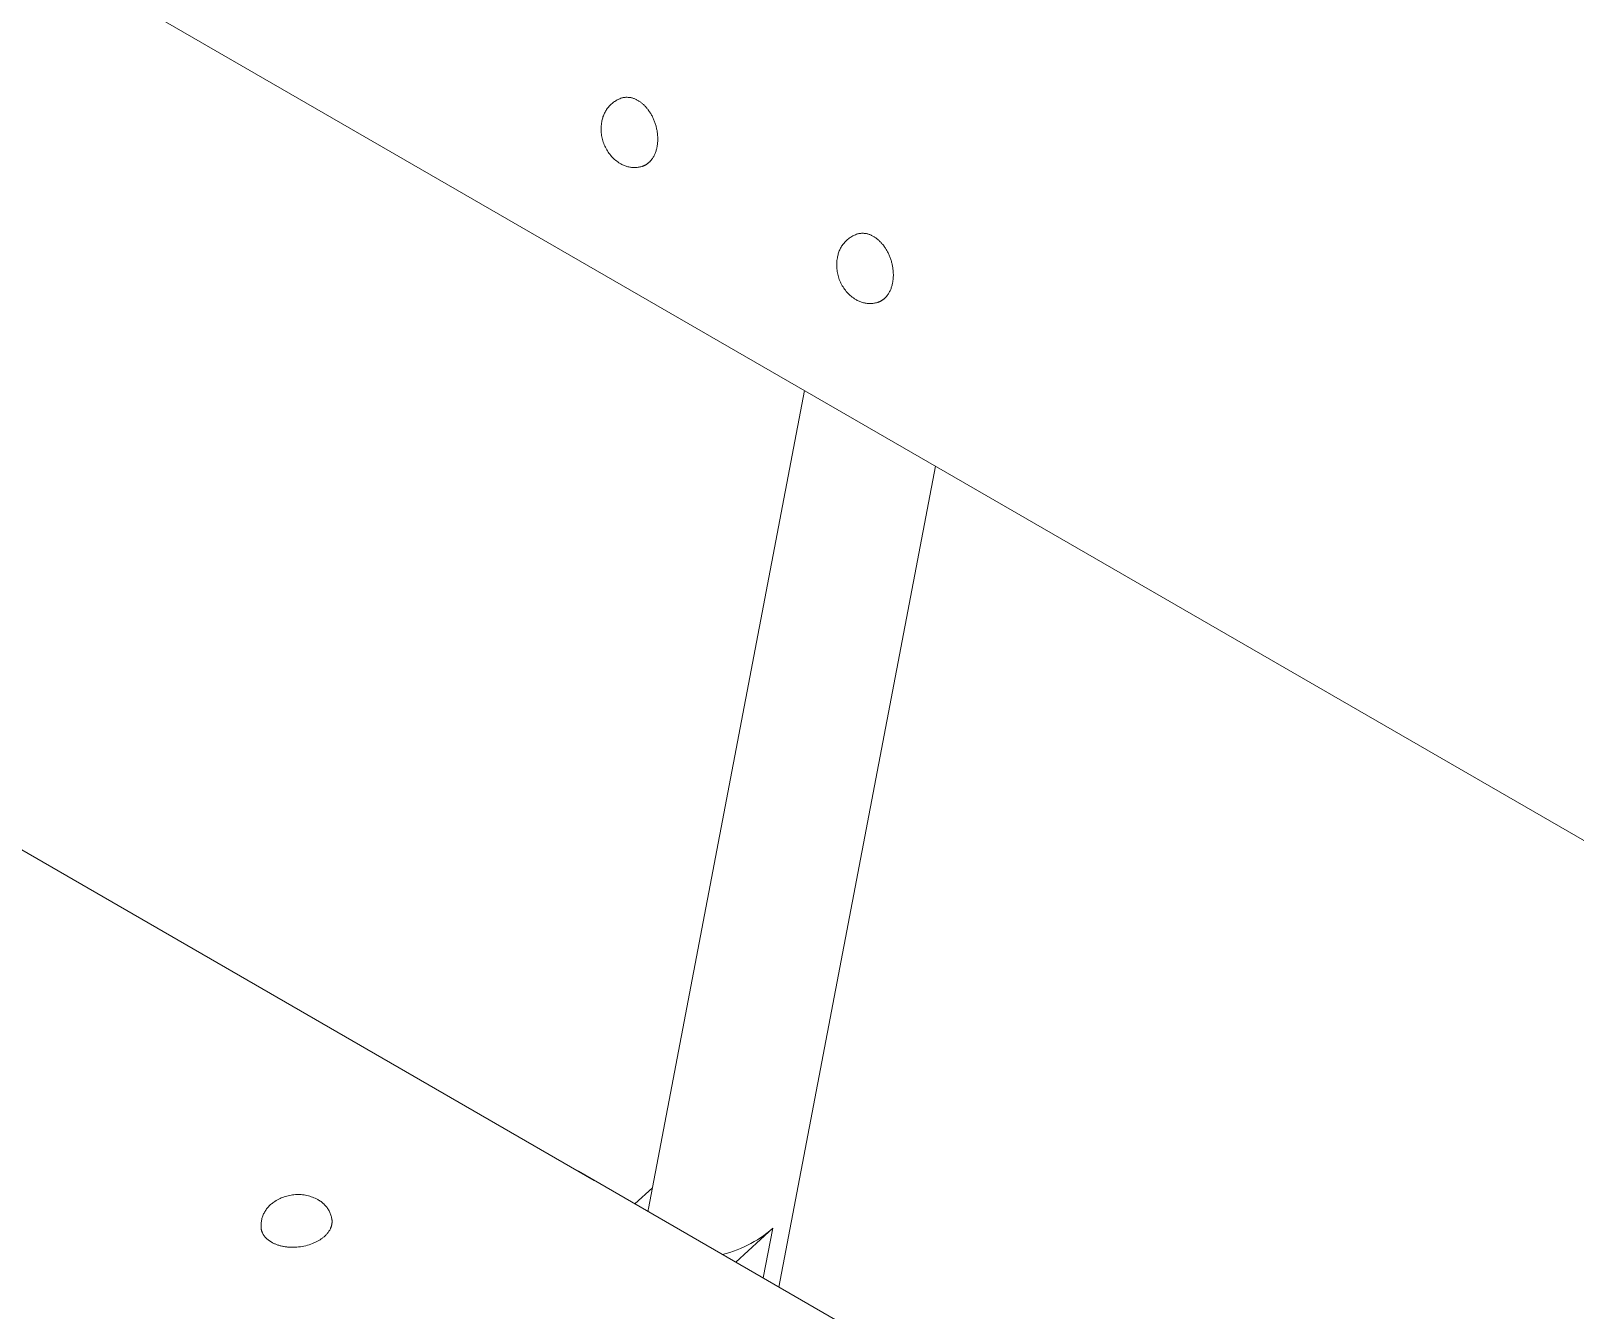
# Model space of a CAD drawing. Header units: inches. Extents: x -9 to 187, y -3 to 135.
# Drawn here: x 152.64 to 163.03, y 62.68 to 71.3 of the extents above; entities that cross this region are included whole.
import ezdxf

# ---------------------------------------------------------------- set-up
doc = ezdxf.new("R2010")
doc.units = ezdxf.units.IN
doc.layers.add('ZANO_R', color=7, linetype='Continuous', lineweight=0)

msp = doc.modelspace()

# ---------------------------------------------------------------- linework, layer by layer
at = {"layer": 'ZANO_R'}
for p, q in [((139.21946, 79.62672), (175.45653, 58.70523)), ((156.42896, 63.55497), (129.42074, 79.14818)), ((156.53831, 70.79798), (156.54334, 70.80268)), ((156.54334, 70.80268), (156.54853, 70.8072)), ((156.54853, 70.8072), (156.55387, 70.81154)), ((156.55387, 70.81154), (156.55936, 70.8157)), ((156.55936, 70.8157), (156.56499, 70.81966)), ((156.56499, 70.81966), (156.57075, 70.82342)), ((156.57075, 70.82342), (156.57664, 70.82699)), ((156.57664, 70.82699), (156.58265, 70.83035)), ((156.58265, 70.83035), (156.58877, 70.8335)), ((156.58877, 70.8335), (156.595, 70.83644)), ((156.595, 70.83644), (156.60132, 70.83916)), ((156.60132, 70.83916), (156.60773, 70.84166)), ((156.60773, 70.84166), (156.61423, 70.84394)), ((156.61878, 70.84504), (156.61423, 70.84394)), ((156.62337, 70.84598), (156.61878, 70.84504)), ((156.62799, 70.84677), (156.62337, 70.84598)), ((156.63263, 70.84741), (156.62799, 70.84677)), ((156.63729, 70.84788), (156.63263, 70.84741)), ((156.64197, 70.8482), (156.63729, 70.84788)), ((156.64665, 70.84835), (156.64197, 70.8482)), ((156.65134, 70.84835), (156.64665, 70.84835)), ((156.65602, 70.84819), (156.65134, 70.84835)), ((156.6607, 70.84787), (156.65602, 70.84819)), ((156.66536, 70.84739), (156.6607, 70.84787)), ((156.67, 70.84676), (156.66536, 70.84739)), ((156.67462, 70.84597), (156.67, 70.84676)), ((156.6792, 70.84502), (156.67462, 70.84597)), ((156.68376, 70.84391), (156.6792, 70.84502)), ((156.68827, 70.84266), (156.68376, 70.84391)), ((156.69274, 70.84125), (156.68827, 70.84266)), ((156.69716, 70.83969), (156.69274, 70.84125)), ((156.70152, 70.83798), (156.69716, 70.83969)), ((156.70582, 70.83612), (156.70152, 70.83798)), ((156.71006, 70.83412), (156.70582, 70.83612)), ((156.71423, 70.83198), (156.71006, 70.83412)), ((156.71832, 70.82969), (156.71423, 70.83198)), ((156.72233, 70.82727), (156.71832, 70.82969)), ((156.72609, 70.82504), (156.72233, 70.82727)), ((156.72986, 70.82268), (156.72609, 70.82504)), ((156.73365, 70.8202), (156.72986, 70.82268)), ((156.73743, 70.81759), (156.73365, 70.8202)), ((156.74122, 70.81485), (156.73743, 70.81759)), ((156.74501, 70.81198), (156.74122, 70.81485)), ((156.74879, 70.80898), (156.74501, 70.81198)), ((156.75257, 70.80584), (156.74879, 70.80898)), ((156.75633, 70.80258), (156.75257, 70.80584)), ((156.76008, 70.79919), (156.75633, 70.80258)), ((156.48072, 70.69049), (156.48208, 70.69724)), ((156.48208, 70.69724), (156.48367, 70.70394)), ((156.48367, 70.70394), (156.48549, 70.71058)), ((156.48549, 70.71058), (156.48754, 70.71715)), ((156.48754, 70.71715), (156.48982, 70.72365)), ((156.48982, 70.72365), (156.49231, 70.73006)), ((156.49231, 70.73006), (156.49503, 70.73639)), ((156.49503, 70.73639), (156.49796, 70.74262)), ((156.49796, 70.74262), (156.50111, 70.74874)), ((156.50111, 70.74874), (156.50446, 70.75475)), ((156.50446, 70.75475), (156.50802, 70.76064)), ((156.50802, 70.76064), (156.51178, 70.76641)), ((156.51178, 70.76641), (156.51574, 70.77204)), ((156.51574, 70.77204), (156.51989, 70.77753)), ((156.51989, 70.77753), (156.52423, 70.78288)), ((156.52423, 70.78288), (156.52875, 70.78807)), ((156.52875, 70.78807), (156.53344, 70.79311)), ((156.53344, 70.79311), (156.53831, 70.79798)), ((156.76381, 70.79566), (156.76008, 70.79919)), ((156.76751, 70.79201), (156.76381, 70.79566)), ((156.77119, 70.78823), (156.76751, 70.79201)), ((156.77483, 70.78432), (156.77119, 70.78823)), ((156.77844, 70.78029), (156.77483, 70.78432)), ((156.78201, 70.77613), (156.77844, 70.78029)), ((156.78554, 70.77184), (156.78201, 70.77613)), ((156.78902, 70.76744), (156.78554, 70.77184)), ((156.79245, 70.76293), (156.78902, 70.76744)), ((156.79582, 70.75829), (156.79245, 70.76293)), ((156.79913, 70.75355), (156.79582, 70.75829)), ((156.80238, 70.7487), (156.79913, 70.75355)), ((156.80556, 70.74375), (156.80238, 70.7487)), ((156.80866, 70.73869), (156.80556, 70.74375)), ((156.8117, 70.73354), (156.80866, 70.73869)), ((156.81465, 70.7283), (156.8117, 70.73354)), ((156.81752, 70.72297), (156.81465, 70.7283)), ((156.82031, 70.71756), (156.81752, 70.72297)), ((156.82301, 70.71207), (156.82031, 70.71756)), ((156.82561, 70.70651), (156.82301, 70.71207)), ((156.82812, 70.70089), (156.82561, 70.70651)), ((156.83053, 70.6952), (156.82812, 70.70089)), ((156.47494, 70.63744), (156.47524, 70.64674)), ((156.47496, 70.62813), (156.47494, 70.63744)), ((156.4753, 70.61882), (156.47496, 70.62813)), ((156.47524, 70.64674), (156.47585, 70.65603)), ((156.47595, 70.60954), (156.4753, 70.61882)), ((156.47585, 70.65603), (156.47678, 70.6653)), ((156.47693, 70.60028), (156.47595, 70.60954)), ((156.47678, 70.6653), (156.47803, 70.67452)), ((156.47822, 70.59106), (156.47693, 70.60028)), ((156.47803, 70.67452), (156.4796, 70.6837)), ((156.4796, 70.6837), (156.48072, 70.69049)), ((156.83285, 70.68946), (156.83053, 70.6952)), ((156.83506, 70.68367), (156.83285, 70.68946)), ((156.83717, 70.67783), (156.83506, 70.68367)), ((156.83917, 70.67196), (156.83717, 70.67783)), ((156.84106, 70.66606), (156.83917, 70.67196)), ((156.84284, 70.66014), (156.84106, 70.66606)), ((156.84452, 70.65419), (156.84284, 70.66014)), ((156.84608, 70.64823), (156.84452, 70.65419)), ((156.84753, 70.64226), (156.84608, 70.64823)), ((156.84887, 70.63629), (156.84753, 70.64226)), ((156.85009, 70.63033), (156.84887, 70.63629)), ((156.85121, 70.62438), (156.85009, 70.63033)), ((156.85221, 70.61844), (156.85121, 70.62438)), ((156.8531, 70.61253), (156.85221, 70.61844)), ((156.85387, 70.60664), (156.8531, 70.61253)), ((156.85454, 70.60079), (156.85387, 70.60664)), ((156.85509, 70.59497), (156.85454, 70.60079)), ((156.85554, 70.58919), (156.85509, 70.59497)), ((156.47982, 70.58189), (156.47822, 70.59106)), ((156.48174, 70.57278), (156.47982, 70.58189)), ((156.48397, 70.56373), (156.48174, 70.57278)), ((156.4865, 70.55478), (156.48397, 70.56373)), ((156.48934, 70.54591), (156.4865, 70.55478)), ((156.49248, 70.53714), (156.48934, 70.54591)), ((156.49592, 70.52849), (156.49248, 70.53714)), ((156.49965, 70.51996), (156.49592, 70.52849)), ((156.50368, 70.51157), (156.49965, 70.51996)), ((156.50798, 70.50331), (156.50368, 70.51157)), ((156.51257, 70.49521), (156.50798, 70.50331)), ((156.51743, 70.48727), (156.51257, 70.49521)), ((156.84443, 70.48727), (156.8461, 70.49278)), ((156.8461, 70.49278), (156.84764, 70.49833)), ((156.84764, 70.49833), (156.84904, 70.5039)), ((156.84904, 70.5039), (156.85031, 70.5095)), ((156.85031, 70.5095), (156.85144, 70.51511)), ((156.85144, 70.51511), (156.85231, 70.51988)), ((156.85231, 70.51988), (156.85309, 70.52475)), ((156.85309, 70.52475), (156.8538, 70.5297)), ((156.8538, 70.5297), (156.85442, 70.53474)), ((156.85442, 70.53474), (156.85496, 70.53986)), ((156.85496, 70.53986), (156.85541, 70.54506)), ((156.85541, 70.54506), (156.85577, 70.55034)), ((156.85588, 70.58347), (156.85554, 70.58919)), ((156.85577, 70.55034), (156.85603, 70.55569)), ((156.85611, 70.57779), (156.85588, 70.58347)), ((156.85603, 70.55569), (156.8562, 70.56112)), ((156.85625, 70.57217), (156.85611, 70.57779)), ((156.8562, 70.56112), (156.85627, 70.56661)), ((156.85627, 70.56661), (156.85625, 70.57217)), ((156.52256, 70.4795), (156.51743, 70.48727)), ((156.52795, 70.47191), (156.52256, 70.4795)), ((156.5336, 70.46451), (156.52795, 70.47191)), ((156.5395, 70.4573), (156.5336, 70.46451)), ((156.54564, 70.45031), (156.5395, 70.4573)), ((156.55202, 70.44352), (156.54564, 70.45031)), ((156.55862, 70.43696), (156.55202, 70.44352)), ((156.56545, 70.43063), (156.55862, 70.43696)), ((156.57249, 70.42453), (156.56545, 70.43063)), ((156.57973, 70.41868), (156.57249, 70.42453)), ((156.58717, 70.41308), (156.57973, 70.41868)), ((156.59479, 70.40774), (156.58717, 70.41308)), ((156.6026, 70.40266), (156.59479, 70.40774)), ((156.60806, 70.39949), (156.6026, 70.40266)), ((156.61363, 70.3965), (156.60806, 70.39949)), ((156.6193, 70.39371), (156.61363, 70.3965)), ((156.62506, 70.3911), (156.6193, 70.39371)), ((156.6309, 70.3887), (156.62506, 70.3911)), ((156.63683, 70.38649), (156.6309, 70.3887)), ((156.64282, 70.38448), (156.63683, 70.38649)), ((156.64888, 70.38268), (156.64282, 70.38448)), ((156.75124, 70.38325), (156.75368, 70.38405)), ((156.75368, 70.38405), (156.75611, 70.3849)), ((156.75611, 70.3849), (156.75852, 70.38581)), ((156.75852, 70.38581), (156.76092, 70.38677)), ((156.76092, 70.38677), (156.7633, 70.38779)), ((156.7633, 70.38779), (156.76566, 70.38886)), ((156.76566, 70.38886), (156.768, 70.38998)), ((156.768, 70.38998), (156.77032, 70.39116)), ((156.77032, 70.39116), (156.77263, 70.39239)), ((156.77263, 70.39239), (156.77491, 70.39367)), ((156.77491, 70.39367), (156.77716, 70.395)), ((156.77716, 70.395), (156.7794, 70.39639)), ((156.7794, 70.39639), (156.78161, 70.39782)), ((156.78161, 70.39782), (156.7838, 70.39931)), ((156.7838, 70.39931), (156.78596, 70.40084)), ((156.78596, 70.40084), (156.78809, 70.40243)), ((156.78809, 70.40243), (156.7902, 70.40406)), ((156.7902, 70.40406), (156.79228, 70.40574)), ((156.79228, 70.40574), (156.79434, 70.40746)), ((156.79434, 70.40746), (156.79636, 70.40923)), ((156.79636, 70.40923), (156.79835, 70.41105)), ((156.79835, 70.41105), (156.80032, 70.41291)), ((156.80032, 70.41291), (156.80225, 70.41482)), ((156.80225, 70.41482), (156.80416, 70.41676)), ((156.80416, 70.41676), (156.80603, 70.41875)), ((156.80603, 70.41875), (156.80787, 70.42078)), ((156.80787, 70.42078), (156.80968, 70.42285)), ((156.80968, 70.42285), (156.81145, 70.42496)), ((156.81145, 70.42496), (156.81319, 70.42711)), ((156.81319, 70.42711), (156.8149, 70.42929)), ((156.8149, 70.42929), (156.81658, 70.43151)), ((156.81658, 70.43151), (156.81982, 70.43605)), ((156.81982, 70.43605), (156.82293, 70.44073)), ((156.82293, 70.44073), (156.82589, 70.44552)), ((156.82589, 70.44552), (156.82871, 70.45044)), ((156.82871, 70.45044), (156.83139, 70.45545)), ((156.83139, 70.45545), (156.83392, 70.46057)), ((156.83392, 70.46057), (156.83631, 70.46577)), ((156.83631, 70.46577), (156.83855, 70.47105)), ((156.83855, 70.47105), (156.84065, 70.4764)), ((156.84065, 70.4764), (156.84261, 70.48181)), ((156.84261, 70.48181), (156.84443, 70.48727)), ((156.65499, 70.38108), (156.64888, 70.38268)), ((156.66116, 70.37969), (156.65499, 70.38108)), ((156.66737, 70.37851), (156.66116, 70.37969)), ((156.67361, 70.37754), (156.66737, 70.37851)), ((156.67989, 70.37679), (156.67361, 70.37754)), ((156.68619, 70.37624), (156.67989, 70.37679)), ((156.6925, 70.37591), (156.68619, 70.37624)), ((156.69882, 70.37579), (156.6925, 70.37591)), ((156.70514, 70.37589), (156.69882, 70.37579)), ((156.71145, 70.3762), (156.70514, 70.37589)), ((156.71775, 70.37672), (156.71145, 70.3762)), ((156.72403, 70.37745), (156.71775, 70.37672)), ((156.73027, 70.3784), (156.72403, 70.37745)), ((156.73649, 70.37956), (156.73027, 70.3784)), ((156.74266, 70.38092), (156.73649, 70.37956)), ((156.74878, 70.3825), (156.74266, 70.38092)), ((156.74878, 70.3825), (156.75124, 70.38325)), ((158.10598, 69.86181), (158.11032, 69.86715)), ((158.11032, 69.86715), (158.11483, 69.87235)), ((158.11483, 69.87235), (158.11953, 69.87738)), ((158.11953, 69.87738), (158.1244, 69.88225)), ((158.1244, 69.88225), (158.12943, 69.88695)), ((158.12943, 69.88695), (158.13462, 69.89147)), ((158.13462, 69.89147), (158.13996, 69.89581)), ((158.13996, 69.89581), (158.14545, 69.89997)), ((158.14545, 69.89997), (158.15108, 69.90393)), ((158.15108, 69.90393), (158.15684, 69.9077)), ((158.15684, 69.9077), (158.16273, 69.91126)), ((158.16273, 69.91126), (158.16874, 69.91462)), ((158.16874, 69.91462), (158.17486, 69.91777)), ((158.17486, 69.91777), (158.18108, 69.92071)), ((158.18108, 69.92071), (158.18741, 69.92343)), ((158.18741, 69.92343), (158.19382, 69.92593)), ((158.19382, 69.92593), (158.20032, 69.92821)), ((158.20032, 69.92821), (158.20487, 69.92931)), ((158.20487, 69.92931), (158.20946, 69.93026)), ((158.20946, 69.93026), (158.21408, 69.93105)), ((158.21408, 69.93105), (158.21872, 69.93168)), ((158.21872, 69.93168), (158.22338, 69.93215)), ((158.22338, 69.93215), (158.22806, 69.93247)), ((158.22806, 69.93247), (158.23274, 69.93263)), ((158.23274, 69.93263), (158.23743, 69.93262)), ((158.23743, 69.93262), (158.24211, 69.93246)), ((158.24211, 69.93246), (158.24678, 69.93214)), ((158.24678, 69.93214), (158.25144, 69.93167)), ((158.25144, 69.93167), (158.25609, 69.93103)), ((158.25609, 69.93103), (158.2607, 69.93024)), ((158.2607, 69.93024), (158.26529, 69.92929)), ((158.26529, 69.92929), (158.26985, 69.92819)), ((158.26985, 69.92819), (158.27436, 69.92693)), ((158.27436, 69.92693), (158.27883, 69.92552)), ((158.27883, 69.92552), (158.28325, 69.92396)), ((158.28325, 69.92396), (158.28761, 69.92225)), ((158.28761, 69.92225), (158.29191, 69.92039)), ((158.29191, 69.92039), (158.29615, 69.91839)), ((158.29615, 69.91839), (158.30031, 69.91625)), ((158.30031, 69.91625), (158.3044, 69.91396)), ((158.3044, 69.91396), (158.30842, 69.91154)), ((158.30842, 69.91154), (158.31218, 69.90931)), ((158.31218, 69.90931), (158.31595, 69.90696)), ((158.31595, 69.90696), (158.31973, 69.90447)), ((158.31973, 69.90447), (158.32352, 69.90186)), ((158.32352, 69.90186), (158.32731, 69.89912)), ((158.32731, 69.89912), (158.3311, 69.89625)), ((158.3311, 69.89625), (158.33488, 69.89325)), ((158.33488, 69.89325), (158.33866, 69.89012)), ((158.33866, 69.89012), (158.34242, 69.88685)), ((158.34242, 69.88685), (158.34617, 69.88346)), ((158.34617, 69.88346), (158.34989, 69.87994)), ((158.34989, 69.87994), (158.3536, 69.87628)), ((158.3536, 69.87628), (158.35728, 69.8725)), ((158.35728, 69.8725), (158.36092, 69.86859)), ((158.36092, 69.86859), (158.36453, 69.86456)), ((158.36453, 69.86456), (158.3681, 69.8604)), ((158.06412, 69.7588), (158.06568, 69.76798)), ((158.06568, 69.76798), (158.06681, 69.77477)), ((158.06681, 69.77477), (158.06817, 69.78152)), ((158.06817, 69.78152), (158.06976, 69.78821)), ((158.06976, 69.78821), (158.07158, 69.79485)), ((158.07158, 69.79485), (158.07363, 69.80142)), ((158.07363, 69.80142), (158.0759, 69.80792)), ((158.0759, 69.80792), (158.0784, 69.81434)), ((158.0784, 69.81434), (158.08112, 69.82066)), ((158.08112, 69.82066), (158.08405, 69.82689)), ((158.08405, 69.82689), (158.08719, 69.83301)), ((158.08719, 69.83301), (158.09055, 69.83902)), ((158.09055, 69.83902), (158.09411, 69.84492)), ((158.09411, 69.84492), (158.09787, 69.85068)), ((158.09787, 69.85068), (158.10183, 69.85631)), ((158.10183, 69.85631), (158.10598, 69.86181)), ((158.3681, 69.8604), (158.37163, 69.85612)), ((158.37163, 69.85612), (158.37511, 69.85172)), ((158.37511, 69.85172), (158.37853, 69.8472)), ((158.37853, 69.8472), (158.38191, 69.84257)), ((158.38191, 69.84257), (158.38522, 69.83782)), ((158.38522, 69.83782), (158.38846, 69.83297)), ((158.38846, 69.83297), (158.39164, 69.82802)), ((158.39164, 69.82802), (158.39475, 69.82296)), ((158.39475, 69.82296), (158.39778, 69.81781)), ((158.39778, 69.81781), (158.40074, 69.81257)), ((158.40074, 69.81257), (158.40361, 69.80724)), ((158.40361, 69.80724), (158.4064, 69.80183)), ((158.4064, 69.80183), (158.40909, 69.79634)), ((158.40909, 69.79634), (158.4117, 69.79078)), ((158.4117, 69.79078), (158.41421, 69.78516)), ((158.41421, 69.78516), (158.41662, 69.77947)), ((158.41662, 69.77947), (158.41894, 69.77373)), ((158.41894, 69.77373), (158.42115, 69.76794)), ((158.42115, 69.76794), (158.42325, 69.76211)), ((158.42325, 69.76211), (158.42525, 69.75624)), ((158.06103, 69.72171), (158.06132, 69.73102)), ((158.06105, 69.7124), (158.06103, 69.72171)), ((158.06138, 69.7031), (158.06105, 69.7124)), ((158.06132, 69.73102), (158.06194, 69.74031)), ((158.06204, 69.69381), (158.06138, 69.7031)), ((158.06194, 69.74031), (158.06287, 69.74957)), ((158.06302, 69.68455), (158.06204, 69.69381)), ((158.06287, 69.74957), (158.06412, 69.7588)), ((158.0643, 69.67533), (158.06302, 69.68455)), ((158.06591, 69.66616), (158.0643, 69.67533)), ((158.06783, 69.65705), (158.06591, 69.66616)), ((158.07005, 69.64801), (158.06783, 69.65705)), ((158.42525, 69.75624), (158.42715, 69.75033)), ((158.42715, 69.75033), (158.42893, 69.74441)), ((158.42893, 69.74441), (158.4306, 69.73846)), ((158.4306, 69.73846), (158.43217, 69.7325)), ((158.43217, 69.7325), (158.43362, 69.72653)), ((158.43362, 69.72653), (158.43496, 69.72057)), ((158.43496, 69.72057), (158.43618, 69.7146)), ((158.43618, 69.7146), (158.43729, 69.70865)), ((158.43729, 69.70865), (158.43829, 69.70271)), ((158.43829, 69.70271), (158.43918, 69.6968)), ((158.43918, 69.6968), (158.43996, 69.69091)), ((158.43996, 69.69091), (158.44062, 69.68506)), ((158.44062, 69.68506), (158.44118, 69.67924)), ((158.44118, 69.67924), (158.44163, 69.67347)), ((158.44163, 69.67347), (158.44197, 69.66774)), ((158.44197, 69.66774), (158.4422, 69.66206)), ((158.4422, 69.66206), (158.44233, 69.65644)), ((158.44233, 69.65644), (158.44236, 69.65089)), ((158.07259, 69.63905), (158.07005, 69.64801)), ((158.07543, 69.63018), (158.07259, 69.63905)), ((158.07857, 69.62142), (158.07543, 69.63018)), ((158.08201, 69.61277), (158.07857, 69.62142)), ((158.08574, 69.60424), (158.08201, 69.61277)), ((158.08976, 69.59584), (158.08574, 69.60424)), ((158.09407, 69.58758), (158.08976, 69.59584)), ((158.09866, 69.57948), (158.09407, 69.58758)), ((158.10352, 69.57154), (158.09866, 69.57948)), ((158.10865, 69.56377), (158.10352, 69.57154)), ((158.11404, 69.55618), (158.10865, 69.56377)), ((158.11969, 69.54878), (158.11404, 69.55618)), ((158.42464, 69.55532), (158.4224, 69.55004)), ((158.42674, 69.56067), (158.42464, 69.55532)), ((158.4287, 69.56608), (158.42674, 69.56067)), ((158.43051, 69.57154), (158.4287, 69.56608)), ((158.43219, 69.57705), (158.43051, 69.57154)), ((158.43373, 69.5826), (158.43219, 69.57705)), ((158.43513, 69.58817), (158.43373, 69.5826)), ((158.43639, 69.59377), (158.43513, 69.58817)), ((158.43753, 69.59938), (158.43639, 69.59377)), ((158.43839, 69.60415), (158.43753, 69.59938)), ((158.43918, 69.60902), (158.43839, 69.60415)), ((158.43989, 69.61397), (158.43918, 69.60902)), ((158.44051, 69.61901), (158.43989, 69.61397)), ((158.44105, 69.62413), (158.44051, 69.61901)), ((158.4415, 69.62933), (158.44105, 69.62413)), ((158.44185, 69.63461), (158.4415, 69.62933)), ((158.44212, 69.63997), (158.44185, 69.63461)), ((158.44229, 69.64539), (158.44212, 69.63997)), ((158.44236, 69.65089), (158.44229, 69.64539)), ((158.12559, 69.54158), (158.11969, 69.54878)), ((158.13173, 69.53458), (158.12559, 69.54158)), ((158.13811, 69.5278), (158.13173, 69.53458)), ((158.14471, 69.52123), (158.13811, 69.5278)), ((158.15154, 69.5149), (158.14471, 69.52123)), ((158.15857, 69.50881), (158.15154, 69.5149)), ((158.16582, 69.50295), (158.15857, 69.50881)), ((158.17325, 69.49735), (158.16582, 69.50295)), ((158.18088, 69.49201), (158.17325, 69.49735)), ((158.18868, 69.48693), (158.18088, 69.49201)), ((158.19415, 69.48376), (158.18868, 69.48693)), ((158.19972, 69.48077), (158.19415, 69.48376)), ((158.20539, 69.47798), (158.19972, 69.48077)), ((158.21115, 69.47537), (158.20539, 69.47798)), ((158.21699, 69.47297), (158.21115, 69.47537)), ((158.22291, 69.47076), (158.21699, 69.47297)), ((158.22891, 69.46875), (158.22291, 69.47076)), ((158.23496, 69.46695), (158.22891, 69.46875)), ((158.24108, 69.46535), (158.23496, 69.46695)), ((158.24725, 69.46396), (158.24108, 69.46535)), ((158.25345, 69.46279), (158.24725, 69.46396)), ((158.2597, 69.46182), (158.25345, 69.46279)), ((158.26598, 69.46106), (158.2597, 69.46182)), ((158.27227, 69.46051), (158.26598, 69.46106)), ((158.27858, 69.46018), (158.27227, 69.46051)), ((158.2849, 69.46006), (158.27858, 69.46018)), ((158.29122, 69.46016), (158.2849, 69.46006)), ((158.29754, 69.46047), (158.29122, 69.46016)), ((158.30383, 69.46099), (158.29754, 69.46047)), ((158.31011, 69.46173), (158.30383, 69.46099)), ((158.31636, 69.46267), (158.31011, 69.46173)), ((158.32257, 69.46383), (158.31636, 69.46267)), ((158.32875, 69.4652), (158.32257, 69.46383)), ((158.33487, 69.46677), (158.32875, 69.4652)), ((158.33732, 69.46752), (158.33487, 69.46677)), ((158.33977, 69.46832), (158.33732, 69.46752)), ((158.3422, 69.46917), (158.33977, 69.46832)), ((158.34461, 69.47008), (158.3422, 69.46917)), ((158.34701, 69.47104), (158.34461, 69.47008)), ((158.34938, 69.47206), (158.34701, 69.47104)), ((158.35175, 69.47313), (158.34938, 69.47206)), ((158.35409, 69.47426), (158.35175, 69.47313)), ((158.35641, 69.47543), (158.35409, 69.47426)), ((158.35871, 69.47666), (158.35641, 69.47543)), ((158.36099, 69.47794), (158.35871, 69.47666)), ((158.36325, 69.47928), (158.36099, 69.47794)), ((158.36549, 69.48066), (158.36325, 69.47928)), ((158.3677, 69.4821), (158.36549, 69.48066)), ((158.36988, 69.48358), (158.3677, 69.4821)), ((158.37204, 69.48511), (158.36988, 69.48358)), ((158.37418, 69.4867), (158.37204, 69.48511)), ((158.37629, 69.48833), (158.37418, 69.4867)), ((158.37837, 69.49001), (158.37629, 69.48833)), ((158.38042, 69.49173), (158.37837, 69.49001)), ((158.38245, 69.49351), (158.38042, 69.49173)), ((158.38444, 69.49532), (158.38245, 69.49351)), ((158.38641, 69.49718), (158.38444, 69.49532)), ((158.38834, 69.49909), (158.38641, 69.49718)), ((158.39024, 69.50104), (158.38834, 69.49909)), ((158.39212, 69.50302), (158.39024, 69.50104)), ((158.39396, 69.50505), (158.39212, 69.50302)), ((158.39576, 69.50712), (158.39396, 69.50505)), ((158.39754, 69.50923), (158.39576, 69.50712)), ((158.39928, 69.51138), (158.39754, 69.50923)), ((158.40099, 69.51356), (158.39928, 69.51138)), ((158.40266, 69.51578), (158.40099, 69.51356)), ((158.40591, 69.52033), (158.40266, 69.51578)), ((158.40901, 69.525), (158.40591, 69.52033)), ((158.41198, 69.5298), (158.40901, 69.525)), ((158.4148, 69.53471), (158.41198, 69.5298)), ((158.41748, 69.53972), (158.4148, 69.53471)), ((158.42001, 69.54484), (158.41748, 69.53972)), ((158.4224, 69.55004), (158.42001, 69.54484)), ((156.7943, 63.36618), (157.84445, 68.87357)), ((158.72604, 68.36459), (157.67209, 62.83725)), ((183.33136, 48.02287), (156.32257, 63.6164)), ((154.27892, 63.41372), (154.28719, 63.41896)), ((154.28719, 63.41896), (154.29563, 63.42392)), ((154.29563, 63.42392), (154.30424, 63.42857)), ((154.30424, 63.42857), (154.31301, 63.43293)), ((154.31301, 63.43293), (154.32192, 63.43697)), ((154.32192, 63.43697), (154.33097, 63.44071)), ((154.33097, 63.44071), (154.34014, 63.44413)), ((154.34014, 63.44413), (154.34943, 63.44722)), ((154.34943, 63.44722), (154.35881, 63.44999)), ((154.35881, 63.44999), (154.36829, 63.45244)), ((154.36829, 63.45244), (154.37785, 63.45455)), ((154.37785, 63.45455), (154.38747, 63.45633)), ((154.38747, 63.45633), (154.39716, 63.45777)), ((154.39716, 63.45777), (154.40688, 63.45887)), ((154.40688, 63.45887), (154.41664, 63.45964)), ((154.41664, 63.45964), (154.42642, 63.46007)), ((154.42642, 63.46007), (154.43621, 63.46015)), ((154.43621, 63.46015), (154.44599, 63.4599)), ((154.44599, 63.4599), (154.45576, 63.4593)), ((154.45576, 63.4593), (154.46551, 63.45837)), ((154.46551, 63.45837), (154.47521, 63.45709)), ((154.47521, 63.45709), (154.48486, 63.45548)), ((154.48486, 63.45548), (154.49446, 63.45354)), ((154.49446, 63.45354), (154.50398, 63.45126)), ((154.50398, 63.45126), (154.51341, 63.44865)), ((154.51341, 63.44865), (154.52275, 63.44572)), ((154.52275, 63.44572), (154.53198, 63.44246)), ((154.53198, 63.44246), (154.54109, 63.43889)), ((154.54109, 63.43889), (154.55007, 63.435)), ((154.55007, 63.435), (154.55891, 63.43079)), ((154.55891, 63.43079), (154.5676, 63.42629)), ((154.5676, 63.42629), (154.57317, 63.42319)), ((154.57317, 63.42319), (154.57863, 63.4199)), ((154.57863, 63.4199), (154.58397, 63.41642)), ((156.70161, 63.39756), (156.82102, 63.50632)), ((154.19555, 63.31101), (154.19781, 63.3172)), ((154.19781, 63.3172), (154.20027, 63.32331)), ((154.20027, 63.32331), (154.20295, 63.32933)), ((154.20295, 63.32933), (154.20583, 63.33525)), ((154.20583, 63.33525), (154.20891, 63.34107)), ((154.20891, 63.34107), (154.21219, 63.34679)), ((154.21219, 63.34679), (154.21567, 63.35238)), ((154.21567, 63.35238), (154.21933, 63.35785)), ((154.21933, 63.35785), (154.22319, 63.3632)), ((154.22319, 63.3632), (154.22722, 63.3684)), ((154.22722, 63.3684), (154.23143, 63.37347)), ((154.23143, 63.37347), (154.23581, 63.37838)), ((154.23581, 63.37838), (154.24036, 63.38315)), ((154.24036, 63.38315), (154.24507, 63.38775)), ((154.24507, 63.38775), (154.24994, 63.39219)), ((154.24994, 63.39219), (154.25496, 63.39646)), ((154.25496, 63.39646), (154.26012, 63.40055)), ((154.26012, 63.40055), (154.26542, 63.40446)), ((154.26542, 63.40446), (154.27085, 63.40819)), ((154.27085, 63.40819), (154.27892, 63.41372)), ((154.58397, 63.41642), (154.58919, 63.41276)), ((154.58919, 63.41276), (154.59428, 63.40892)), ((154.59428, 63.40892), (154.59923, 63.40491)), ((154.59923, 63.40491), (154.60404, 63.40073)), ((154.60404, 63.40073), (154.6087, 63.39638)), ((154.6087, 63.39638), (154.61321, 63.39187)), ((154.61321, 63.39187), (154.61756, 63.38721)), ((154.61756, 63.38721), (154.62174, 63.38241)), ((154.62174, 63.38241), (154.62576, 63.37746)), ((154.62576, 63.37746), (154.6296, 63.37237)), ((154.6296, 63.37237), (154.63327, 63.36716)), ((154.63327, 63.36716), (154.63675, 63.36182)), ((154.63675, 63.36182), (154.64004, 63.35636)), ((154.64004, 63.35636), (154.64314, 63.35079)), ((154.64314, 63.35079), (154.64605, 63.34512)), ((154.64605, 63.34512), (154.64876, 63.33935)), ((154.64876, 63.33935), (154.65127, 63.33349)), ((154.65127, 63.33349), (154.65357, 63.32755)), ((154.65357, 63.32755), (154.65567, 63.32153)), ((154.65567, 63.32153), (154.65755, 63.31544)), ((154.65755, 63.31544), (154.65923, 63.30929)), ((156.79252, 63.35598), (156.7911, 63.34589)), ((156.79426, 63.36601), (156.79252, 63.35598)), ((154.18513, 63.2463), (154.18516, 63.25289)), ((154.18532, 63.23972), (154.18513, 63.2463)), ((154.18516, 63.25289), (154.18542, 63.25947)), ((154.18574, 63.23314), (154.18532, 63.23972)), ((154.18542, 63.25947), (154.1859, 63.26604)), ((154.18574, 63.23314), (154.18598, 63.23133)), ((154.1859, 63.26604), (154.18661, 63.27259)), ((154.18598, 63.23133), (154.18625, 63.22952)), ((154.18625, 63.22952), (154.18655, 63.22771)), ((154.18655, 63.22771), (154.18688, 63.22591)), ((154.18661, 63.27259), (154.18755, 63.27911)), ((154.18688, 63.22591), (154.18725, 63.22412)), ((154.18725, 63.22412), (154.18764, 63.22233)), ((154.18755, 63.27911), (154.18871, 63.28559)), ((154.18764, 63.22233), (154.18808, 63.22056)), ((154.18808, 63.22056), (154.18854, 63.21878)), ((154.18854, 63.21878), (154.18903, 63.21702)), ((154.18871, 63.28559), (154.19009, 63.29203)), ((154.18903, 63.21702), (154.18956, 63.21526)), ((154.18956, 63.21526), (154.19012, 63.21351)), ((154.19009, 63.29203), (154.19169, 63.29842)), ((154.19012, 63.21351), (154.19071, 63.21177)), ((154.19071, 63.21177), (154.19198, 63.20832)), ((154.19169, 63.29842), (154.19351, 63.30475)), ((154.19351, 63.30475), (154.19555, 63.31101)), ((154.63987, 63.20894), (154.64258, 63.21293)), ((154.64258, 63.21293), (154.64515, 63.21698)), ((154.64515, 63.21698), (154.64758, 63.22108)), ((154.64758, 63.22108), (154.64985, 63.22523)), ((154.64985, 63.22523), (154.65196, 63.22943)), ((154.65196, 63.22943), (154.65296, 63.23154)), ((154.65296, 63.23154), (154.65391, 63.23367)), ((154.65391, 63.23367), (154.65483, 63.2358)), ((154.65483, 63.2358), (154.6557, 63.23795)), ((154.6557, 63.23795), (154.65652, 63.2401)), ((154.65652, 63.2401), (154.65731, 63.24226)), ((154.65731, 63.24226), (154.65805, 63.24443)), ((154.65805, 63.24443), (154.65874, 63.24661)), ((154.65874, 63.24661), (154.6594, 63.24879)), ((154.65923, 63.30929), (154.66069, 63.30309)), ((154.6594, 63.24879), (154.66, 63.25097)), ((154.66, 63.25097), (154.66056, 63.25317)), ((154.66056, 63.25317), (154.66108, 63.25536)), ((154.66069, 63.30309), (154.66193, 63.29684)), ((154.66108, 63.25536), (154.66155, 63.25756)), ((154.66155, 63.25756), (154.66197, 63.25977)), ((154.66193, 63.29684), (154.66296, 63.29055)), ((154.66197, 63.25977), (154.66235, 63.26197)), ((154.66235, 63.26197), (154.66268, 63.26418)), ((154.66268, 63.26418), (154.66296, 63.26638)), ((154.6632, 63.28837), (154.66296, 63.29055)), ((154.66296, 63.26638), (154.6632, 63.26859)), ((154.66339, 63.28619), (154.6632, 63.28837)), ((154.6632, 63.26859), (154.66339, 63.2708)), ((154.66353, 63.284), (154.66339, 63.28619)), ((154.66339, 63.2708), (154.66353, 63.27301)), ((154.66362, 63.28181), (154.66353, 63.284)), ((154.66353, 63.27301), (154.66363, 63.27521)), ((154.66367, 63.27962), (154.66362, 63.28181)), ((154.66363, 63.27521), (154.66367, 63.27742)), ((154.66367, 63.27742), (154.66367, 63.27962)), ((157.3813, 63.00514), (157.63071, 63.23364)), ((157.63071, 63.23364), (157.5667, 62.8981)), ((157.59122, 63.2006), (157.61124, 63.21679)), ((157.61124, 63.21679), (157.63071, 63.23364)), ((154.19198, 63.20832), (154.19337, 63.20491)), ((154.19337, 63.20491), (154.19488, 63.20154)), ((154.19488, 63.20154), (154.19651, 63.19821)), ((154.19651, 63.19821), (154.19826, 63.19492)), ((154.19826, 63.19492), (154.20012, 63.19169)), ((154.20012, 63.19169), (154.20208, 63.1885)), ((154.20208, 63.1885), (154.20416, 63.18537)), ((154.20416, 63.18537), (154.20633, 63.18229)), ((154.20633, 63.18229), (154.20861, 63.17926)), ((154.20861, 63.17926), (154.21099, 63.17629)), ((154.21099, 63.17629), (154.21345, 63.17338)), ((154.21345, 63.17338), (154.21601, 63.17053)), ((154.21601, 63.17053), (154.21865, 63.16774)), ((154.21865, 63.16774), (154.22138, 63.16501)), ((154.22138, 63.16501), (154.22419, 63.16234)), ((154.22419, 63.16234), (154.22707, 63.15974)), ((154.22707, 63.15974), (154.23003, 63.15721)), ((154.23003, 63.15721), (154.23305, 63.15473)), ((154.23305, 63.15473), (154.23614, 63.15233)), ((154.23614, 63.15233), (154.23929, 63.14999)), ((154.23929, 63.14999), (154.2425, 63.14771)), ((154.2425, 63.14771), (154.24576, 63.1455)), ((154.24576, 63.1455), (154.24907, 63.14336)), ((154.24907, 63.14336), (154.25243, 63.14129)), ((154.25243, 63.14129), (154.25583, 63.13928)), ((154.25583, 63.13928), (154.25964, 63.13713)), ((154.25964, 63.13713), (154.26357, 63.13503)), ((154.26357, 63.13503), (154.26762, 63.13297)), ((154.26762, 63.13297), (154.27178, 63.13096)), ((154.27178, 63.13096), (154.27606, 63.129)), ((154.27606, 63.129), (154.28045, 63.1271)), ((154.28045, 63.1271), (154.28495, 63.12525)), ((154.28495, 63.12525), (154.28956, 63.12347)), ((154.28956, 63.12347), (154.29429, 63.12175)), ((154.29429, 63.12175), (154.29912, 63.1201)), ((154.29912, 63.1201), (154.30405, 63.11852)), ((154.30405, 63.11852), (154.30909, 63.11701)), ((154.30909, 63.11701), (154.31423, 63.11558)), ((154.31423, 63.11558), (154.31947, 63.11423)), ((154.31947, 63.11423), (154.32479, 63.11296)), ((154.32479, 63.11296), (154.33021, 63.11177)), ((154.33021, 63.11177), (154.33572, 63.11067)), ((154.33572, 63.11067), (154.3413, 63.10966)), ((154.3413, 63.10966), (154.34697, 63.10873)), ((154.34697, 63.10873), (154.35271, 63.10791)), ((154.35271, 63.10791), (154.35851, 63.10718)), ((154.35851, 63.10718), (154.36438, 63.10654)), ((154.36438, 63.10654), (154.37629, 63.10557)), ((154.42535, 63.1058), (154.43773, 63.1069)), ((154.43773, 63.1069), (154.45006, 63.10842)), ((154.45006, 63.10842), (154.46229, 63.11034)), ((154.46229, 63.11034), (154.47437, 63.11266)), ((154.47437, 63.11266), (154.48625, 63.11535)), ((154.48625, 63.11535), (154.4979, 63.1184)), ((154.4979, 63.1184), (154.50927, 63.12179)), ((154.50927, 63.12179), (154.52032, 63.12551)), ((154.52032, 63.12551), (154.53103, 63.12951)), ((154.53103, 63.12951), (154.54136, 63.13379)), ((154.54136, 63.13379), (154.54637, 63.13603)), ((154.54637, 63.13603), (154.55128, 63.13832)), ((154.55128, 63.13832), (154.55609, 63.14067)), ((154.55609, 63.14067), (154.56079, 63.14307)), ((154.56079, 63.14307), (154.56537, 63.14552)), ((154.56537, 63.14552), (154.56985, 63.14801)), ((154.56985, 63.14801), (154.57421, 63.15054)), ((154.57421, 63.15054), (154.57846, 63.15312)), ((154.57846, 63.15312), (154.58259, 63.15573)), ((154.58259, 63.15573), (154.58661, 63.15837)), ((154.58661, 63.15837), (154.5905, 63.16104)), ((154.5905, 63.16104), (154.59429, 63.16373)), ((154.59429, 63.16373), (154.59831, 63.16673)), ((154.59831, 63.16673), (154.60227, 63.1698)), ((154.60227, 63.1698), (154.60616, 63.17297)), ((154.60616, 63.17297), (154.60998, 63.17621)), ((154.60998, 63.17621), (154.61371, 63.17954)), ((154.61371, 63.17954), (154.61735, 63.18295)), ((154.61735, 63.18295), (154.6209, 63.18644)), ((154.6209, 63.18644), (154.62435, 63.19001)), ((154.62435, 63.19001), (154.62769, 63.19366)), ((154.62769, 63.19366), (154.63092, 63.19737)), ((154.63092, 63.19737), (154.63403, 63.20116)), ((154.63403, 63.20116), (154.63701, 63.20502)), ((154.63701, 63.20502), (154.63987, 63.20894)), ((157.41408, 63.09665), (157.43765, 63.10702)), ((157.43765, 63.10702), (157.46086, 63.11817)), ((157.46086, 63.11817), (157.48368, 63.13008)), ((157.48368, 63.13008), (157.5061, 63.14274)), ((157.5061, 63.14274), (157.52809, 63.15614)), ((157.52809, 63.15614), (157.54962, 63.17026)), ((157.54962, 63.17026), (157.57067, 63.18509)), ((157.57067, 63.18509), (157.59122, 63.2006)), ((154.37629, 63.10557), (154.38839, 63.105)), ((154.38839, 63.105), (154.40063, 63.10485)), ((154.40063, 63.10485), (154.41297, 63.10511)), ((154.41297, 63.10511), (154.42535, 63.1058)), ((157.29181, 63.05681), (157.31676, 63.06315)), ((157.31676, 63.06315), (157.3415, 63.07031)), ((157.3415, 63.07031), (157.36598, 63.07828)), ((157.36598, 63.07828), (157.39018, 63.08707)), ((157.39018, 63.08707), (157.41408, 63.09665))]:
    msp.add_line(p, q, dxfattribs=at)

doc.saveas('drawing.dxf')
